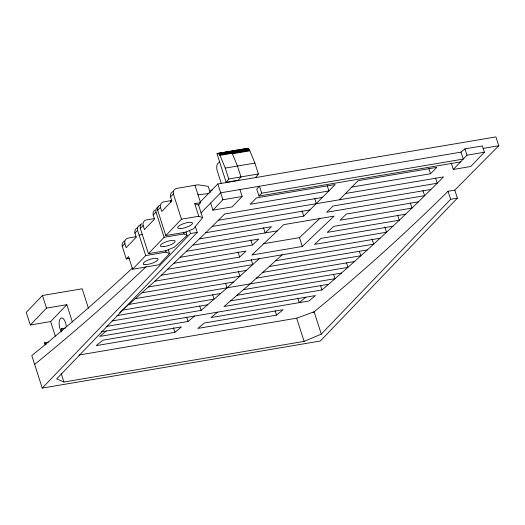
<?xml version="1.0" encoding="UTF-8"?>
<svg xmlns="http://www.w3.org/2000/svg" width="525" height="525" viewBox="0 0 525 525"><rect width="100%" height="100%" fill="white"/><g stroke="black" fill="none" stroke-linecap="round" stroke-linejoin="round"><path stroke-width="0.79" d="M61.399 331.866L61.628 328.643L65.448 328M228.756 178.979L225.264 168.098L219.968 155.334L218.321 153.392L217.009 153.773L226.163 182.3L228.756 178.979L258.398 173.959L254.907 163.078L249.834 150.839C249.467 149.638 248.003 147.374 246.652 148.759M238.153 180.528L240.982 176.905L237.49 166.031L232.194 153.267L230.836 151.476L229.458 151.476M255.57 177.581L258.398 173.959M159.666 205.229A5.65 4.823 43.8 0 0 157.677 210.308L165.782 235.561L185.712 232.188L193.495 228.808L202.63 217.678L198.575 205.052L200.543 202.657L194.965 185.299M168.354 249.907L169.542 253.614L158.996 264.771L132.602 269.24L128.546 256.613L126.308 258.956L122.253 246.33A5.65 4.823 43.8 0 1 124.76 241.008M88.43 308.254L82.176 288.776L42.446 295.496L26.25 312.382L30.306 325.008L50.623 321.569L66.819 304.684L72.397 322.048M30.306 325.008L46.502 308.123L66.819 304.684M122.253 246.33L124.865 243.6A5.65 4.823 43.8 0 1 127.929 238.094L136.028 236.723M124.865 243.6L126.184 247.708L136.27 237.175L134.951 233.067L137.57 230.337A5.65 4.823 43.8 0 1 140.628 224.831M185.916 231.755L187.103 235.469L174.293 247.216L165.729 250.733L148.424 253.66L140.313 228.408L143.115 225.488A5.65 4.823 43.8 0 1 146.18 219.975L153.057 218.813A13.978 3.898 -17.8 0 0 154.376 218.564M143.115 225.488L144.434 229.589L154.527 219.069L153.208 214.968L156.01 212.041A5.65 4.823 43.8 0 1 158.524 206.719M157.677 210.308L160.479 207.388A5.65 4.823 43.8 0 1 163.544 201.876L170.415 200.714A13.978 3.898 -17.8 0 0 171.741 200.465M160.479 207.388L161.798 211.49L171.885 200.97L170.573 196.868L173.375 193.942A5.65 4.823 43.8 0 1 176.439 188.436L198.023 184.78L208.202 186.382L210.184 192.557M219.752 161.588L217.521 163.918A5.65 2.487 80.4 0 0 217.173 170.599L221.36 183.638M132.602 269.24L145.681 255.59L166.071 252.138L169.542 253.614M148.424 253.66L164.122 237.293L184.052 233.92L187.103 235.469M165.782 235.561L181.479 219.194L198.791 216.267L202.63 217.678M132.628 267.868C100.085 298.305 66.334 327.429 31.802 355.583L42.243 388.093L190.509 233.52L197.229 232.385L195.3 226.373M210.656 203.044L212.933 210.144L222.902 199.756L242.15 196.494L239.918 189.551M197.229 232.385L56.674 378.919L63.925 382.036L304.113 341.381L321.307 334.13L450.653 199.29L457.373 198.148L454.794 190.116L498.75 145.747L495.915 136.907L217.829 183.973L199.933 202.276M242.15 196.494L232.181 206.883L212.933 210.144M261.706 193.187L259.481 186.244L256.725 189.059L258.969 196.042L261.706 193.187L463.24 159.075L461.009 152.132L464.953 148.87L482.37 145.917L484.398 152.23L470.689 166.517L453.272 169.47L451.224 163.091M453.272 169.47L466.981 155.183L484.398 152.23M457.373 198.148L320.322 341.027L42.243 388.093M201.029 212.881L220.671 192.806L461.009 152.132M119.693 312.664L158.583 277.843L205.82 232.693L303.758 216.116L335.193 184.557L256.508 197.879L250.248 204.277L328.932 190.956L327.278 185.804M351.855 187.077L358.116 180.679L436.8 167.37L430.539 173.762L351.855 187.077L339.314 199.815M205.82 232.693L224.739 213.951L322.678 197.367M282.161 254.809L248.286 285.521L224.018 306.515L321.956 289.944C364.022 253.969 404.552 216.202 443.533 176.912L345.594 193.482M277.358 230.849L251.875 255.006L302.295 246.474L334.103 216.11L283.684 224.648L277.358 230.849L193.167 245.09M454.794 190.116L448.074 191.257C405.011 233.796 359.96 274.332 313.09 312.631M259.245 258.687L225.363 289.4L201.095 310.4L106.372 326.432M146.153 266.641C110.322 300.727 72.968 333.178 34.643 364.422M167.685 269.259L239.649 257.079L246.028 251.068L174.07 263.248M180.449 257.237L252.413 245.057L258.792 239.052L186.828 251.226M263.445 243.738L299.46 237.641L320.171 218.131M194.598 316.024L188.048 321.457L99.737 336.407L106.293 330.98L315.459 295.568L308.903 301.002L210.965 317.579L217.521 312.145M305.832 297.202L299.283 302.636L297.865 298.213M174.937 332.305L181.493 326.885L102.808 340.2L96.252 345.621L174.937 332.305L173.519 327.889M276.544 315.112L283.1 309.684L204.415 323L197.859 328.427L276.544 315.112L275.126 310.688M79.098 354.998L296.658 318.176L314.127 311.771L321.307 334.13M139.086 235.075L142.268 234.537M142.013 292.799L239.945 276.216L238.527 271.806M230.508 300.891L328.447 284.307M217.488 153.392L247.675 148.299M217.238 153.549L247.964 148.378M217.009 153.773L248.253 148.529M218.905 153.773L248.542 148.759M219.188 154.074L248.83 149.054M219.463 154.435L249.106 149.415M219.726 154.855L249.368 149.842M219.968 155.334L249.611 150.314M232.411 153.786L249.834 150.839M225.264 168.098L254.907 163.078M226.163 182.3L238.389 180.226M210.61 190.312L212.139 190.057M483.118 148.391L498.75 145.747M198.791 216.267L194.736 203.641L200.543 202.657M258.969 196.042L460.497 161.936M218.446 220.244L437.253 183.232L435.599 178.087M212.139 226.485L310.078 209.915M430.933 189.459L332.994 206.03L326.675 212.238L424.613 195.661L422.96 190.509M199.493 238.895L271.458 226.715L265.138 232.916L263.484 227.765M418.294 201.863L346.329 214.043L340.075 220.238L411.967 208.064L410.314 202.912M126.308 258.956L129.511 258.412M405.628 214.2L333.664 226.38L327.278 232.385L399.243 220.205L397.589 215.053M392.864 226.216L320.9 238.396L314.514 244.407L386.479 232.227L384.825 227.076M161.3 275.251L380.1 238.225M154.888 281.17L252.827 264.593L251.173 259.442M275.75 260.715L373.688 244.132L372.035 238.987M148.45 286.985L246.389 270.408M269.305 266.523L367.244 249.946M262.868 272.337L360.806 255.76L359.389 251.35M135.562 298.587L233.5 282.023M256.423 278.145L354.362 261.562M129.111 304.375L347.917 267.376L346.507 262.973M122.647 310.111L220.585 293.534M243.508 289.656L341.447 273.079M116.957 315.591L214.088 299.152L212.671 294.735M237.011 295.273L334.95 278.696L333.533 274.28M112.061 320.946L207.592 304.776M101.476 331.793L106.293 330.98M45.268 345.03L44.546 342.779L48.366 342.129M198.01 194.768L208.878 193.508M194.736 203.641L198.575 205.052M44.546 342.779L46.2 344.256M464.953 148.87L466.981 155.183M448.074 191.257L450.653 199.29M428.886 168.61L430.539 173.762M314.744 198.548L316.391 203.693M302.098 210.958L303.758 216.116M320.532 285.521L321.956 289.944M299.46 237.641L302.295 246.474M296.658 318.176L304.113 341.381M250.76 239.905L252.413 245.057M217.829 183.973L222.902 199.756M237.996 251.928L239.649 257.079M225.652 283.428L227.062 287.838M189.545 230.514L190.509 233.52M173.375 193.942L181.479 219.194M183.573 232.437L184.052 233.92M170.415 200.714L170.894 202.184M199.677 305.977L201.095 310.4M156.01 212.041L164.122 237.293M165.592 250.648L166.071 252.138M186.631 317.041L188.048 321.457M137.57 230.337L145.681 255.59M61.628 328.643L62.108 330.146M42.446 295.496L46.502 308.123M50.623 321.569L55.296 336.118M61.189 373.524L63.925 382.036M134.951 233.067A5.65 4.823 43.8 0 1 137.458 227.745M61.438 331.675A7.77 3.419 80.4 0 1 60.447 318.491A7.77 3.419 80.4 0 1 66.294 326.616M170.573 196.868A5.65 4.823 43.8 0 1 173.079 191.54M140.313 228.408A5.65 4.823 43.8 0 1 141.829 223.643M153.208 214.968A5.65 4.823 43.8 0 1 155.197 209.888M143.863 264.331L143.351 263.904A7.77 2.172 -17.8 0 1 152.893 258.622A7.77 2.172 -17.8 0 1 156.207 261.345A7.77 2.172 -17.8 0 1 143.863 264.331M180.607 228.559A7.77 2.166 -17.8 0 0 192.458 223.558A7.77 2.166 -17.8 0 0 182.214 224.195A7.77 2.166 -17.8 0 0 180.607 228.559M163.242 246.665A7.77 2.166 -17.8 0 0 175.094 241.657A7.77 2.166 -17.8 0 0 164.85 242.294A7.77 2.166 -17.8 0 0 163.242 246.665"/></g></svg>
